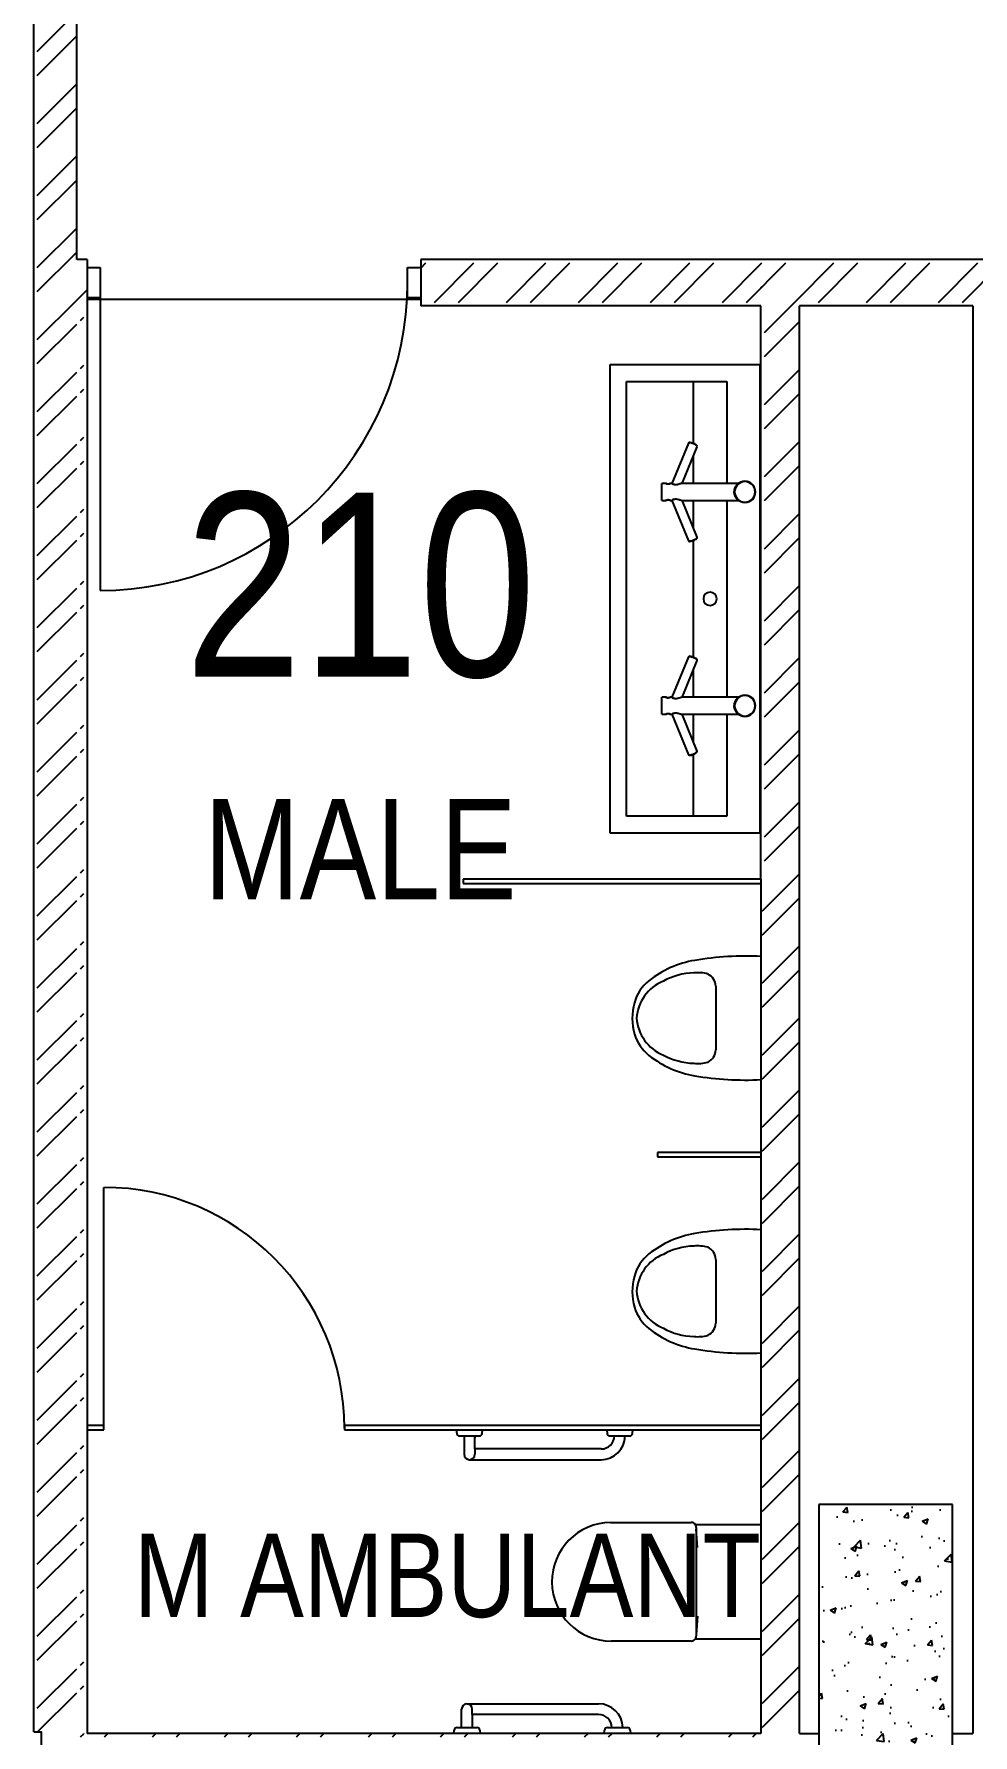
# Model space of a CAD drawing. Extents: x 6433 to 75181, y -2986 to 56414.
# Drawn here: x 30314 to 33124, y 2035 to 7124 of the extents above; entities that cross this region are included whole.
import ezdxf

# ---------------------------------------------------------------- set-up
doc = ezdxf.new("R2010")
doc.units = 0
doc.header["$MEASUREMENT"] = 0
for name, color, linetype in [('A-Column__Concrete', 7, 'CONTINUOUS'), ('A-Door', 160, 'CONTINUOUS'), ('A-Hatch__Brick', 2, 'CONTINUOUS'), ('A-Hatch__Concrete', 252, 'CONTINUOUS'), ('A-Text__Primary Room', 6, 'CONTINUOUS'), ('A-Wall__Brick', 6, 'CONTINUOUS'), ('A-Wall__Partition', 252, 'CONTINUOUS'), ('H-Fixtures__Sanitary', 2, 'CONTINUOUS'), ('H-Fixtures__Sink', 4, 'CONTINUOUS')]:
    doc.layers.add(name, color=color, linetype=linetype)
doc.styles.add('Arial Narrow', font='ARIALN.TTF', dxfattribs={"height": 750})
pattern_1 = [(45, (8381.06, 65736.02), (-107.76307, 107.76307), []), (45, (8452.9, 65736.02), (-107.76307, 107.76307), [])]

msp = doc.modelspace()

# ---------------------------------------------------------------- hatches: boundary and pattern name
at = {"layer": 'A-Hatch__Brick'}
h = msp.add_hatch(dxfattribs=at)
h.set_pattern_fill('ANSI32', color=256, scale=16, style=0)
h.set_pattern_definition(pattern_1)
h.paths.add_polyline_path([(30441.8, 7990.9), (30323.8, 7990.9), (30323.8, 2028.9), (30441.8, 2028.9), (30441.8, 6536.8)])
h = msp.add_hatch(dxfattribs=at)
h.set_pattern_fill('ANSI32', color=256, scale=16, style=0)
h.set_pattern_definition(pattern_1)
h.paths.add_polyline_path([(35702.8, 6320.9), (35702.8, 6438.9), (35669.5, 6438.9), (35669.5, 6320.9), (35689.5, 6320.9)])
h.paths.add_polyline_path([(34669.5, 6438.9), (31471.5, 6438.9), (31471.5, 6320.9), (34669.5, 6320.9)])
h.paths.add_polyline_path([(30471.5, 6320.9), (30471.5, 6438.9), (30441.8, 6438.9), (30441.8, 6320.9), (30462.8, 6320.9)])
h = msp.add_hatch(dxfattribs=at)
h.set_pattern_fill('ANSI32', color=256, scale=16, style=0)
h.set_pattern_definition(pattern_1)
h.paths.add_polyline_path([(32499.8, 6323.9), (32499.8, 6379.9), (32489.8, 6379.9), (32489.8, 6323.9)])
h.paths.add_polyline_path([(32499.8, 4569), (32489.8, 4569), (32489.8, 4562.5), (32499.8, 4562.5)])
h = msp.add_hatch(dxfattribs=at)
h.set_pattern_fill('ANSI32', color=256, scale=16, style=0)
h.set_pattern_definition(pattern_1)
h.paths.add_polyline_path([(30462.8, 6320.9), (30452.8, 6320.9), (30452.8, 2960.4), (30462.8, 2960.4), (30462.8, 5531.6)])
h.paths.add_polyline_path([(30462.8, 2264.5), (30462.8, 2947.4), (30452.8, 2947.4), (30452.8, 2028.9), (30462.8, 2028.9), (30462.8, 2038.9)])
h = msp.add_hatch(dxfattribs=at)
h.set_pattern_fill('ANSI32', color=256, scale=16, style=0)
h.set_pattern_definition(pattern_1)
h.paths.add_polyline_path([(32604.8, 2028.9), (32604.8, 6320.9), (32499.8, 6320.9), (32499.8, 2028.9)])
h = msp.add_hatch(dxfattribs=at)
h.set_pattern_fill('ANSI32', color=256, scale=16, style=0)
h.set_pattern_definition(pattern_1)
h.paths.add_polyline_path([(32499.8, 4556), (32489.8, 4556), (32489.8, 2038.9), (32499.8, 2038.9), (32499.8, 4526.3)])
h = msp.add_hatch(dxfattribs=at)
h.set_pattern_fill('ANSI32', color=256, scale=16, style=0)
h.set_pattern_definition(pattern_1)
h.paths.add_polyline_path([(32499.8, 2028.9), (32499.8, 2038.9), (30462.8, 2038.9), (30462.8, 2028.9), (32054.7, 2028.9)])
at = {"layer": 'A-Hatch__Concrete'}
h = msp.add_hatch(dxfattribs=at)
h.set_pattern_fill('AR-CONC', color=256, style=0)
h.set_pattern_definition([(50, (8381.06, 65736.02), (182.18467, -15.9391), [19.05, -209.55]), (355, (8381.06, 65736.02), (-35.2434, 191.05685), [15.24, -167.6406]), (100.45144, (8396.24, 65734.7), (146.94125, 175.11775), [16.19, -178.09024]), (46.1842, (8381.06, 65786.82), (271.07904, -42.0423), [28.575, -314.325]), (96.63556, (8403.65, 65783.32), (237.4041, 247.4261), [24.285, -267.1356]), (351.18415, (8381.06, 65786.82), (237.4041, 247.4261), [22.86, -251.4597]), (21, (8406.46, 65774.12), (151.6144, -102.2652), [19.05, -209.55]), (326, (8406.46, 65774.12), (61.80203, 184.18797), [15.24, -167.64]), (71.45144, (8419.1, 65765.6), (213.4164, 81.92277), [16.19, -178.08994]), (37.5, (8381.06, 65736.02), (3.088603, 84.55504), [0, -165.608, 0, -170.18, 0, -168.275]), (7.5, (8381.06, 65736.02), (66.81966, 100.18057), [0, -97.028, 0, -161.798, 0, -64.135]), (327.5, (8324.416, 65736.02), (135.590595, -5.728744), [0, -63.5, 0, -198.12, 0, -262.89]), (317.5, (8299.02, 65736.02), (148.12918, 25.4265), [0, -82.55, 0, -131.572, 0, -186.69])])
h.paths.add_polyline_path([(33062.8, 1923.9), (33062.8, 2723.9), (32662.8, 2723.9), (32662.8, 1923.9), (32808.3, 1923.9)])

# ---------------------------------------------------------------- linework, layer by layer
at = {"layer": 'A-Column__Concrete'}
for p, q in [((33062.8, 2723.9), (32662.8, 2723.9)), ((32662.8, 2723.9), (32662.8, 1923.9)), ((33062.8, 1923.9), (33062.8, 2723.9))]:
    msp.add_line(p, q, dxfattribs=at)
at = {"layer": 'A-Door'}
for p, q in [((30471.5, 6424.9), (30511.5, 6424.9)), ((30511.5, 6424.9), (30511.5, 6334.9)), ((31431.5, 6334.9), (31431.5, 6424.9)), ((31431.5, 6424.9), (31471.5, 6424.9)), ((30511.5, 6378.9), (30511.5, 5458.9)), ((30511.5, 6334.9), (30471.5, 6334.9)), ((31471.5, 6334.9), (31431.5, 6334.9)), ((30522.8, 2947.4), (30522.8, 3673))]:
    msp.add_line(p, q, dxfattribs=at)
at = {"layer": 'A-Door', "color": 252}
msp.add_line((31471.5, 6329.9), (30471.5, 6329.9), dxfattribs=at)
for centre, radius, start, end in [((30511.5, 6378.9), 920, 270, 0), ((30522.8, 2953), 720, 0, 90)]:
    msp.add_arc(centre, radius, start, end, dxfattribs=at)
at = {"layer": 'A-Wall__Brick'}
for p, q in [((30313.8, 2043.9), (30313.8, 8353.9)), ((30441.8, 6448.9), (30441.8, 7980.9)), ((30472.8, 6448.9), (30441.8, 6448.9)), ((30472.8, 6448.9), (30472.8, 2038.9)), ((31471.5, 6448.9), (31471.5, 6438.9)), ((34669.5, 6448.9), (31471.5, 6448.9)), ((31471.5, 6438.9), (31471.5, 6320.9)), ((31471.5, 6320.9), (31471.5, 6310.9)), ((32489.8, 6310.9), (31471.5, 6310.9)), ((32489.8, 4595.2), (32489.8, 6310.9)), ((32604.8, 2038.9), (32604.8, 6310.9)), ((33124.3, 6310.9), (32604.8, 6310.9)), ((33124.3, 6310.9), (33124.3, 2038.9)), ((32489.8, 4595.2), (32489.8, 2038.9)), ((32489.8, 2038.9), (30472.8, 2038.9)), ((32604.8, 2038.9), (32662.8, 2038.9)), ((33062.8, 2038.9), (33124.3, 2038.9))]:
    msp.add_line(p, q, dxfattribs=at)
at = {"layer": 'A-Wall__Brick', "flags": 128}
msp.add_lwpolyline([(30313.8, 2043.9), (30334.8, 2043.9), (30334.8, 1918.9)], dxfattribs=at)
at = {"layer": 'A-Wall__Partition'}
for p, q in [((32489.8, 4595.2), (31598.8, 4595.2)), ((31598.8, 4595.2), (31598.8, 4582.2)), ((31598.8, 4582.2), (32489.8, 4582.2)), ((32489.8, 3777.2), (32179.8, 3777.2)), ((32179.8, 3777.2), (32179.8, 3764.2)), ((32179.8, 3764.2), (32489.8, 3764.2)), ((30522.8, 2960.4), (30472.8, 2960.4)), ((32489.8, 2960.4), (31242.8, 2960.4)), ((31242.8, 2960.4), (31242.8, 2947.4)), ((31651.9, 2960.4), (31242.8, 2960.4)), ((30472.8, 2947.4), (30522.8, 2947.4)), ((31242.8, 2947.4), (32489.8, 2947.4)), ((31242.8, 2947.4), (31651.9, 2947.4))]:
    msp.add_line(p, q, dxfattribs=at)
at = {"layer": 'H-Fixtures__Sanitary'}
for p, q in [((32354.6, 4275), (32354.6, 4084.3)), ((32354.6, 3457.6), (32354.6, 3267)), ((31577.9, 2947.4), (31579, 2937)), ((31587.4, 2929.4), (31601.2, 2929.4)), ((31601.2, 2929.4), (31601.2, 2874.4)), ((31601.2, 2929.4), (31633.2, 2929.4)), ((31633.2, 2929.4), (31646.9, 2929.4)), ((31633.2, 2890.4), (31633.2, 2929.4)), ((31655.4, 2937), (31656.5, 2947.4)), ((32027.9, 2947.4), (32029, 2937)), ((32037.4, 2929.4), (32051.2, 2929.4)), ((32051.2, 2929.4), (32083.2, 2929.4)), ((32083.2, 2929.4), (32096.9, 2929.4)), ((32105.4, 2937), (32106.5, 2947.4)), ((31617.2, 2858.4), (32011.2, 2858.4)), ((32011.2, 2890.4), (31633.2, 2890.4)), ((31633.2, 2890.4), (31633.2, 2874.4)), ((31633.2, 2890.4), (31633.2, 2874.4)), ((32039.6, 2670.6), (32281, 2670.6)), ((32292.8, 2664.9), (32489.6, 2664.9)), ((32296, 2655.6), (32296, 2330.6)), ((32299.3, 2596.1), (32296, 2650.6)), ((32299.3, 2390.2), (32296, 2335.6)), ((32281, 2315.6), (32041.7, 2315.6)), ((32489.6, 2321.4), (32292.8, 2321.4)), ((31593.8, 2056.9), (31593.8, 2111.9)), ((31609.8, 2127.9), (32003.8, 2127.9)), ((31625.8, 2095.9), (31625.8, 2111.9)), ((31625.8, 2095.9), (31625.8, 2111.9)), ((32003.8, 2095.9), (31625.8, 2095.9)), ((31625.8, 2095.9), (31625.8, 2056.9)), ((31570.5, 2038.9), (31571.6, 2049.3)), ((31580.1, 2056.9), (31593.8, 2056.9)), ((31593.8, 2056.9), (31625.9, 2056.9)), ((31625.8, 2056.9), (31639.6, 2056.9)), ((31648.1, 2049.3), (31649.1, 2038.9)), ((32020.5, 2038.9), (32021.6, 2049.3)), ((32030.1, 2056.9), (32043.8, 2056.9)), ((32043.8, 2056.9), (32075.8, 2056.9)), ((32075.8, 2056.9), (32089.6, 2056.9)), ((32098.1, 2049.3), (32099.1, 2038.9))]:
    msp.add_line(p, q, dxfattribs=at)
for centre, radius, start, end in [((32342, 4053.5), 303, 99.5685, 128.2304), ((32443.5, 3451.7), 913.4, 87.0923, 99.5732), ((32232.5, 4192.6), 126, 128.2483, 165.0555), ((32245.5, 4171), 128.4, 111.8758, 176.1418), ((32293.4, 4117.1), 197.8, 91.4541, 118.9532), ((32300.8, 4206.7), 108.8, 73.7684, 96.5238), ((32311.7, 4272.9), 43, 2.7418, 62.9815), ((32278.8, 4179.7), 174.1, 164.8838, 195.994), ((32245.5, 4188.3), 128.4, 183.8582, 248.1242), ((32232.5, 4166.8), 126, 196.1558, 231.7541), ((32311.7, 4086.4), 43, 297.0185, 357.2582), ((32342, 4305.8), 303, 231.7687, 260.4265), ((32293.4, 4242.2), 197.8, 241.0468, 268.5459), ((32300.8, 4152.6), 108.8, 263.4762, 286.2316), ((32443.5, 4907.7), 913.4, 260.4265, 272.9084), ((32342, 3236.1), 303, 99.5685, 128.2304), ((32443.5, 2634.3), 913.4, 87.0923, 99.5732), ((32232.5, 3375.2), 126, 128.2483, 165.0555), ((32245.5, 3353.6), 128.4, 111.8758, 176.1418), ((32293.4, 3299.7), 197.8, 91.4541, 118.9532), ((32300.8, 3389.3), 108.8, 73.7684, 96.5238), ((32311.7, 3455.5), 43, 2.7418, 62.9815), ((32278.8, 3362.3), 174.1, 164.8838, 195.994), ((32245.5, 3370.9), 128.4, 183.8582, 248.1242), ((32232.5, 3349.4), 126, 196.1558, 231.7541), ((32311.7, 3269), 43, 297.0185, 357.2582), ((32342, 3488.4), 303, 231.7687, 260.4265), ((32293.4, 3424.8), 197.8, 241.0468, 268.5459), ((32300.8, 3335.2), 108.8, 263.4762, 286.2316), ((32443.5, 4090.3), 913.4, 260.4265, 272.9084), ((31587.4, 2937.9), 8.5, 186, 270), ((31645, 2920.4), 12.7, 131, 158.3333), ((31646.9, 2937.9), 8.5, 270, 354), ((32011.2, 2930.4), 40, 270, 358.5675), ((32011.2, 2930.4), 72, 270, 359.2042), ((32037.4, 2937.9), 8.5, 186, 270), ((32096.9, 2937.9), 8.5, 270, 354), ((31617.2, 2874.4), 16, 180, 270), ((31617.2, 2874.4), 16, 270, 0), ((31617.2, 2874.4), 16, 270, 0), ((32041.6, 2493.1), 177.5, 90.6523, 270.0336), ((32281, 2655.6), 15, 38.1353, 90), ((32281, 2655.6), 15, 0, 46.7594), ((32281, 2330.6), 15, 270, 321.8647), ((32281, 2330.6), 15, 314.844, 0), ((31609.8, 2111.9), 16, 90, 180), ((31609.8, 2111.9), 16, 0, 90), ((31609.8, 2111.9), 16, 0, 90), ((32003.8, 2055.9), 72, 0.7958, 90), ((32003.8, 2055.9), 40, 1.4325, 90), ((31580.1, 2048.4), 8.5, 90, 174), ((31639.6, 2048.4), 8.5, 6, 90), ((32030.1, 2048.4), 8.5, 90, 174), ((32089.6, 2048.4), 8.5, 6, 90)]:
    msp.add_arc(centre, radius, start, end, dxfattribs=at)
at = {"layer": 'H-Fixtures__Sink'}
for p, q in [((32487.3, 6134), (32037.3, 6134)), ((32037.3, 6134), (32037.3, 4734)), ((32487.3, 4734), (32487.3, 6134)), ((32087.3, 4784), (32087.3, 6084)), ((32087.3, 6084), (32387.3, 6084)), ((32287.3, 5897.8), (32287.3, 6084)), ((32387.3, 6084), (32387.3, 5779.4)), ((32272.7, 5900.2), (32222.7, 5779.3)), ((32253.5, 5779.1), (32299.1, 5889.2)), ((32274.2, 5901.6), (32273, 5900.5)), ((32287.3, 5778.8), (32287.3, 5861.2)), ((32299.2, 5889.6), (32299.1, 5891.2)), ((32206.5, 5779.4), (32193.1, 5779.4)), ((32193.1, 5728.6), (32193.1, 5779.4)), ((32193.1, 5779.4), (32193.1, 5778.5)), ((32206.5, 5779.4), (32206.5, 5776.3)), ((32206.5, 5779), (32206.5, 5779.4)), ((32217.3, 5777.4), (32206.5, 5777.4)), ((32206.5, 5777.4), (32206.5, 5776.8)), ((32206.5, 5776.6), (32206.5, 5777.4)), ((32222.7, 5779.4), (32217.3, 5779.4)), ((32217.3, 5776.3), (32217.3, 5779.4)), ((32217.3, 5779.4), (32217.3, 5779)), ((32217.3, 5776.8), (32217.3, 5777.4)), ((32217.3, 5777.4), (32217.3, 5776.6)), ((32422.6, 5779.4), (32253.2, 5779.4)), ((32193.1, 5729.4), (32193.1, 5728.6)), ((32193.1, 5728.6), (32206.5, 5728.6)), ((32206.5, 5731.6), (32206.5, 5728.6)), ((32206.5, 5730.6), (32206.5, 5731.3)), ((32206.5, 5731.1), (32206.5, 5730.6)), ((32206.5, 5730.6), (32217.3, 5730.6)), ((32206.5, 5728.6), (32206.5, 5728.9)), ((32217.3, 5728.6), (32217.3, 5731.6)), ((32217.3, 5731.3), (32217.3, 5730.6)), ((32217.3, 5730.6), (32217.3, 5731.1)), ((32217.3, 5728.9), (32217.3, 5728.6)), ((32217.3, 5728.6), (32222.7, 5728.6)), ((32222.7, 5728.6), (32272.7, 5607.7)), ((32253.2, 5728.6), (32422.6, 5728.6)), ((32299.1, 5618.7), (32253.5, 5728.8)), ((32287.3, 5646.8), (32287.3, 5729.1)), ((32387.3, 5728.6), (32387.3, 5139.4)), ((32273, 5607.4), (32274.2, 5606.3)), ((32287.3, 5257.8), (32287.3, 5610.1)), ((32299.1, 5616.7), (32299.2, 5618.3)), ((32272.7, 5260.2), (32222.7, 5139.3)), ((32253.5, 5139.1), (32299.1, 5249.2)), ((32274.2, 5261.6), (32273, 5260.5)), ((32299.2, 5249.6), (32299.1, 5251.2)), ((32287.3, 5138.8), (32287.3, 5221.1)), ((32206.5, 5139.4), (32193.1, 5139.4)), ((32193.1, 5139.4), (32193.1, 5138.5)), ((32193.1, 5088.6), (32193.1, 5139.4)), ((32193.1, 5089.4), (32193.1, 5088.6)), ((32206.5, 5139.4), (32206.5, 5136.3)), ((32206.5, 5139), (32206.5, 5139.4)), ((32217.3, 5137.4), (32206.5, 5137.4)), ((32206.5, 5137.4), (32206.5, 5136.8)), ((32206.5, 5136.6), (32206.5, 5137.4)), ((32206.5, 5091.6), (32206.5, 5088.6)), ((32206.5, 5090.6), (32206.5, 5091.3)), ((32206.5, 5091.1), (32206.5, 5090.6)), ((32206.5, 5090.6), (32217.3, 5090.6)), ((32222.7, 5139.4), (32217.3, 5139.4)), ((32217.3, 5136.3), (32217.3, 5139.4)), ((32217.3, 5139.4), (32217.3, 5139)), ((32217.3, 5136.8), (32217.3, 5137.4)), ((32217.3, 5137.4), (32217.3, 5136.6)), ((32217.3, 5088.6), (32217.3, 5091.6)), ((32217.3, 5091.3), (32217.3, 5090.6)), ((32217.3, 5090.6), (32217.3, 5091.1)), ((32422.6, 5139.4), (32253.2, 5139.4)), ((32193.1, 5088.6), (32206.5, 5088.6)), ((32206.5, 5088.6), (32206.5, 5088.9)), ((32217.3, 5088.9), (32217.3, 5088.6)), ((32217.3, 5088.6), (32222.7, 5088.6)), ((32222.7, 5088.6), (32272.7, 4967.7)), ((32253.2, 5088.6), (32422.6, 5088.6)), ((32299.1, 4978.7), (32253.5, 5088.8)), ((32287.3, 5006.7), (32287.3, 5089.1)), ((32387.3, 5088.6), (32387.3, 4784)), ((32273, 4967.4), (32274.2, 4966.3)), ((32287.3, 4784), (32287.3, 4970.1)), ((32299.1, 4976.7), (32299.2, 4978.3)), ((32387.3, 4784), (32087.3, 4784)), ((32037.3, 4734), (32487.3, 4734))]:
    msp.add_line(p, q, dxfattribs=at)
for centre, radius, start, end in [((32441.6, 5754), 31.7, 90, 270), ((32441.6, 5754), 30.8, 90, 270), ((32441.6, 5754), 31.7, 270, 90), ((32441.6, 5754), 30.8, 270, 90), ((32337.3, 5434), 20, 90, 270), ((32337.3, 5434), 20, 270, 90), ((32441.6, 5114), 31.7, 90, 270), ((32441.6, 5114), 30.8, 90, 270), ((32441.6, 5114), 31.7, 270, 90), ((32441.6, 5114), 30.8, 270, 90)]:
    msp.add_arc(centre, radius, start, end, dxfattribs=at)
for centre, major_axis, start_param, end_param in [((32286.5, 5896), (-12.5, 5.2), 3.241467, 6.383059), ((32286.5, 5611.9), (-12.5, -5.2), 6.183311, 9.324904), ((32286.5, 5611.9), (-12.5, -5.2), 3.041719, 3.303518), ((32286.5, 5256), (12.5, -5.2), 0.099874, 3.241467), ((32286.5, 5256), (12.5, -5.2), 6.12126, 6.383059), ((32286.5, 4971.9), (12.5, 5.2), 3.041719, 6.183311)]:
    msp.add_ellipse(centre, major_axis=major_axis, ratio=0.241922, start_param=start_param, end_param=end_param, dxfattribs=at)
for points in [[(32299.2, 5889.6), (32299.2, 5890), (32298.6, 5891.1), (32296.3, 5893.1), (32292.7, 5895.4), (32288.3, 5897.5), (32283.6, 5899.3), (32279.2, 5900.6), (32275.6, 5901.1), (32273.2, 5900.9), (32272.7, 5900.2), (32272.7, 5899.8)], [(32223.9, 5778.4), (32224.2, 5778.2), (32225, 5777.7), (32226, 5777.1), (32226.6, 5776.9)], [(32272.7, 5608.1), (32272.7, 5607.7), (32273.2, 5607), (32275.6, 5606.8), (32279.2, 5607.3), (32283.6, 5608.6), (32288.3, 5610.4), (32292.7, 5612.5), (32296.3, 5614.8), (32298.6, 5616.8), (32299.2, 5617.9), (32299.2, 5618.3)], [(32299.2, 5249.6), (32299.2, 5250), (32298.6, 5251.1), (32296.3, 5253.1), (32292.7, 5255.4), (32288.3, 5257.5), (32283.6, 5259.3), (32279.2, 5260.6), (32275.6, 5261.1), (32273.2, 5260.9), (32272.7, 5260.2), (32272.7, 5259.8)], [(32223.9, 5138.4), (32224.2, 5138.2), (32225, 5137.7), (32226, 5137.1), (32226.6, 5136.9)], [(32272.7, 4968.1), (32272.7, 4967.7), (32273.2, 4967), (32275.6, 4966.8), (32279.2, 4967.3), (32283.6, 4968.6), (32288.3, 4970.4), (32292.7, 4972.5), (32296.3, 4974.8), (32298.6, 4976.8), (32299.2, 4977.9), (32299.2, 4978.3)]]:
    msp.add_open_spline(points, degree=3, dxfattribs=at)
for points, knots in [([(32217.3, 5779), (32217.2, 5778.9), (32217, 5778.6), (32216.4, 5778.2), (32215.8, 5777.9), (32215.5, 5777.8), (32215.1, 5777.7), (32214.8, 5777.6), (32214.5, 5777.5), (32214.2, 5777.4), (32213.7, 5777.3), (32213.1, 5777.2), (32212.7, 5777.2), (32212.3, 5777.1), (32211.9, 5777.1), (32211.4, 5777.1), (32210.7, 5777.2), (32210.1, 5777.3), (32209.5, 5777.4), (32209.3, 5777.5), (32209, 5777.6), (32208.7, 5777.7), (32208.3, 5777.8), (32208, 5777.9), (32207.6, 5778.1), (32207.2, 5778.3), (32206.7, 5778.7), (32206.5, 5778.9), (32206.5, 5779)], [0, 0, 0, 0, 0.111111, 0.222222, 0.25, 0.277778, 0.305556, 0.333333, 0.347222, 0.361111, 0.388889, 0.444444, 0.458333, 0.472222, 0.5, 0.527778, 0.555556, 0.611111, 0.638889, 0.652778, 0.666667, 0.694444, 0.722222, 0.75, 0.777778, 0.833333, 0.888889, 1, 1, 1, 1]), ([(32253.2, 5779.4), (32253, 5779.4), (32252.5, 5779.3), (32251.8, 5779.1), (32251.2, 5778.9), (32250.5, 5778.7), (32249.4, 5778.4), (32247.9, 5777.9), (32246.3, 5777.4), (32244.9, 5776.9), (32243.9, 5776.6), (32242.8, 5776.3), (32241.6, 5776), (32240.7, 5775.8), (32239.9, 5775.6), (32239.3, 5775.5), (32238.7, 5775.4), (32237.8, 5775.3), (32236.8, 5775.2), (32235.5, 5775.1), (32234.4, 5775.1), (32233.6, 5775.1), (32232.8, 5775.2), (32231.7, 5775.4), (32230.5, 5775.6), (32229.4, 5775.9), (32228.3, 5776.3), (32227.4, 5776.7), (32226.7, 5777.1), (32226.1, 5777.3), (32225.6, 5777.6), (32225.1, 5777.9), (32224.3, 5778.4), (32223.2, 5779.1), (32222.8, 5779.4), (32222.7, 5779.4)], [0, 0, 0, 0, 0.055556, 0.083333, 0.111111, 0.138889, 0.166667, 0.222222, 0.277778, 0.305556, 0.333333, 0.361111, 0.388889, 0.416667, 0.430556, 0.444444, 0.458333, 0.472222, 0.5, 0.527778, 0.555556, 0.569444, 0.583333, 0.611111, 0.638889, 0.666667, 0.694444, 0.722222, 0.75, 0.763889, 0.777778, 0.805556, 0.833333, 0.888889, 1, 1, 1, 1]), ([(32422.6, 5728.6), (32422.4, 5728.6), (32422.1, 5728.8), (32421.4, 5729.4), (32421, 5729.8), (32420.6, 5730.2), (32420.2, 5730.6), (32419.6, 5731.2), (32418.7, 5732), (32417.8, 5732.9), (32417.2, 5733.7), (32416.8, 5734.1), (32416.6, 5734.4), (32416.3, 5734.8), (32416, 5735.2), (32415.4, 5736.1), (32414.5, 5737.4), (32413.7, 5738.8), (32413.1, 5739.9), (32412.7, 5740.9), (32412.3, 5741.8), (32411.8, 5743.2), (32411.2, 5744.9), (32410.6, 5747.1), (32410, 5750), (32409.9, 5753.2), (32410, 5756.3), (32410.2, 5758.6), (32410.6, 5760.9), (32411.2, 5763), (32411.8, 5764.8), (32412.2, 5765.9), (32412.5, 5766.6), (32412.7, 5767.1), (32413, 5767.7), (32413.4, 5768.6), (32414, 5769.7), (32414.8, 5770.9), (32415.6, 5772.1), (32416.2, 5772.9), (32416.5, 5773.4), (32416.8, 5773.7), (32417.5, 5774.6), (32418.7, 5775.9), (32419.9, 5777), (32420.5, 5777.6), (32420.6, 5777.8), (32420.9, 5778.1), (32421.5, 5778.6), (32422.1, 5779.2), (32422.5, 5779.4), (32422.6, 5779.4)], [0, 0, 0, 0, 0.055556, 0.083333, 0.097222, 0.111111, 0.125, 0.138889, 0.166667, 0.194444, 0.208333, 0.215278, 0.222222, 0.229167, 0.236111, 0.25, 0.277778, 0.305556, 0.319444, 0.333333, 0.347222, 0.361111, 0.388889, 0.416667, 0.444444, 0.5, 0.527778, 0.555556, 0.583333, 0.611111, 0.638889, 0.652778, 0.659722, 0.666667, 0.677083, 0.6875, 0.708333, 0.729167, 0.75, 0.770833, 0.776042, 0.78125, 0.791667, 0.833333, 0.875, 0.885417, 0.890625, 0.895833, 0.916667, 0.958333, 1, 1, 1, 1]), ([(32206.5, 5728.9), (32206.5, 5729), (32206.7, 5729.3), (32207.4, 5729.7), (32208, 5730), (32208.3, 5730.1), (32208.7, 5730.2), (32209, 5730.3), (32209.3, 5730.4), (32209.5, 5730.5), (32210.1, 5730.6), (32210.6, 5730.7), (32211.1, 5730.7), (32211.5, 5730.8), (32211.9, 5730.8), (32212.4, 5730.8), (32213.1, 5730.7), (32213.7, 5730.6), (32214.2, 5730.5), (32214.5, 5730.4), (32214.8, 5730.3), (32215.1, 5730.2), (32215.5, 5730.1), (32215.8, 5730), (32216.2, 5729.8), (32216.6, 5729.6), (32217.1, 5729.2), (32217.2, 5729), (32217.3, 5728.9)], [0, 0, 0, 0, 0.111111, 0.222222, 0.25, 0.277778, 0.305556, 0.333333, 0.347222, 0.361111, 0.388889, 0.444444, 0.458333, 0.472222, 0.5, 0.527778, 0.555556, 0.611111, 0.638889, 0.652778, 0.666667, 0.694444, 0.722222, 0.75, 0.777778, 0.833333, 0.888889, 1, 1, 1, 1]), ([(32222.7, 5728.6), (32222.8, 5728.6), (32223.2, 5728.8), (32224.3, 5729.5), (32225.1, 5730), (32225.6, 5730.3), (32226.1, 5730.6), (32226.7, 5730.8), (32227.4, 5731.2), (32228.3, 5731.6), (32229.4, 5732), (32230.5, 5732.3), (32231.7, 5732.5), (32232.8, 5732.7), (32233.6, 5732.8), (32234.4, 5732.8), (32235.5, 5732.8), (32236.8, 5732.7), (32237.8, 5732.6), (32238.7, 5732.5), (32239.3, 5732.4), (32239.9, 5732.3), (32240.7, 5732.1), (32241.6, 5731.9), (32242.8, 5731.6), (32243.9, 5731.3), (32244.9, 5731), (32246.3, 5730.5), (32247.9, 5730), (32249.4, 5729.5), (32250.5, 5729.2), (32251.2, 5729), (32251.8, 5728.8), (32252.5, 5728.6), (32253, 5728.6), (32253.2, 5728.6)], [0, 0, 0, 0, 0.111111, 0.166667, 0.194444, 0.222222, 0.236111, 0.25, 0.277778, 0.305556, 0.333333, 0.361111, 0.388889, 0.416667, 0.430556, 0.444444, 0.472222, 0.5, 0.527778, 0.541667, 0.555556, 0.569444, 0.583333, 0.611111, 0.638889, 0.666667, 0.694444, 0.722222, 0.777778, 0.833333, 0.861111, 0.888889, 0.916667, 0.944444, 1, 1, 1, 1]), ([(32226.6, 5731), (32226.5, 5731), (32225.9, 5730.7), (32225, 5730.2), (32224.3, 5729.8), (32224, 5729.5), (32223.9, 5729.5)], [0.7777778, 0.7777778, 0.7777778, 0.7777778, 0.7916667, 0.8333333, 0.875, 0.8888889, 0.8888889, 0.8888889, 0.8888889]), ([(32217.3, 5139), (32217.2, 5138.9), (32217, 5138.6), (32216.4, 5138.2), (32215.8, 5137.9), (32215.5, 5137.8), (32215.1, 5137.7), (32214.8, 5137.6), (32214.5, 5137.5), (32214.2, 5137.4), (32213.7, 5137.3), (32213.1, 5137.2), (32212.7, 5137.2), (32212.3, 5137.1), (32211.9, 5137.1), (32211.4, 5137.1), (32210.7, 5137.2), (32210.1, 5137.3), (32209.5, 5137.4), (32209.3, 5137.5), (32209, 5137.6), (32208.7, 5137.7), (32208.3, 5137.8), (32208, 5137.9), (32207.6, 5138.1), (32207.2, 5138.3), (32206.7, 5138.7), (32206.5, 5138.9), (32206.5, 5139)], [0, 0, 0, 0, 0.111111, 0.222222, 0.25, 0.277778, 0.305556, 0.333333, 0.347222, 0.361111, 0.388889, 0.444444, 0.458333, 0.472222, 0.5, 0.527778, 0.555556, 0.611111, 0.638889, 0.652778, 0.666667, 0.694444, 0.722222, 0.75, 0.777778, 0.833333, 0.888889, 1, 1, 1, 1]), ([(32206.5, 5088.9), (32206.5, 5089), (32206.7, 5089.3), (32207.4, 5089.7), (32208, 5090), (32208.3, 5090.1), (32208.7, 5090.2), (32209, 5090.3), (32209.3, 5090.4), (32209.5, 5090.5), (32210.1, 5090.6), (32210.6, 5090.7), (32211.1, 5090.7), (32211.5, 5090.8), (32211.9, 5090.8), (32212.4, 5090.8), (32213.1, 5090.7), (32213.7, 5090.6), (32214.2, 5090.5), (32214.5, 5090.4), (32214.8, 5090.3), (32215.1, 5090.2), (32215.5, 5090.1), (32215.8, 5090), (32216.2, 5089.8), (32216.6, 5089.6), (32217.1, 5089.2), (32217.2, 5089), (32217.3, 5088.9)], [0, 0, 0, 0, 0.111111, 0.222222, 0.25, 0.277778, 0.305556, 0.333333, 0.347222, 0.361111, 0.388889, 0.444444, 0.458333, 0.472222, 0.5, 0.527778, 0.555556, 0.611111, 0.638889, 0.652778, 0.666667, 0.694444, 0.722222, 0.75, 0.777778, 0.833333, 0.888889, 1, 1, 1, 1]), ([(32253.2, 5139.4), (32253, 5139.4), (32252.5, 5139.3), (32251.8, 5139.1), (32251.2, 5138.9), (32250.5, 5138.7), (32249.4, 5138.4), (32247.9, 5137.9), (32246.3, 5137.4), (32244.9, 5136.9), (32243.9, 5136.6), (32242.8, 5136.3), (32241.6, 5136), (32240.7, 5135.8), (32239.9, 5135.6), (32239.3, 5135.5), (32238.7, 5135.4), (32237.8, 5135.3), (32236.8, 5135.2), (32235.5, 5135.1), (32234.4, 5135.1), (32233.6, 5135.1), (32232.8, 5135.2), (32231.7, 5135.4), (32230.5, 5135.6), (32229.4, 5135.9), (32228.3, 5136.3), (32227.4, 5136.7), (32226.7, 5137.1), (32226.1, 5137.3), (32225.6, 5137.6), (32225.1, 5137.9), (32224.3, 5138.4), (32223.2, 5139.1), (32222.8, 5139.4), (32222.7, 5139.4)], [0, 0, 0, 0, 0.055556, 0.083333, 0.111111, 0.138889, 0.166667, 0.222222, 0.277778, 0.305556, 0.333333, 0.361111, 0.388889, 0.416667, 0.430556, 0.444444, 0.458333, 0.472222, 0.5, 0.527778, 0.555556, 0.569444, 0.583333, 0.611111, 0.638889, 0.666667, 0.694444, 0.722222, 0.75, 0.763889, 0.777778, 0.805556, 0.833333, 0.888889, 1, 1, 1, 1]), ([(32222.7, 5088.6), (32222.8, 5088.6), (32223.2, 5088.8), (32224.3, 5089.5), (32225.1, 5090), (32225.6, 5090.3), (32226.1, 5090.6), (32226.7, 5090.8), (32227.4, 5091.2), (32228.3, 5091.6), (32229.4, 5092), (32230.5, 5092.3), (32231.7, 5092.5), (32232.8, 5092.7), (32233.6, 5092.8), (32234.4, 5092.8), (32235.5, 5092.8), (32236.8, 5092.7), (32237.8, 5092.6), (32238.7, 5092.5), (32239.3, 5092.4), (32239.9, 5092.3), (32240.7, 5092.1), (32241.6, 5091.9), (32242.8, 5091.6), (32243.9, 5091.3), (32244.9, 5091), (32246.3, 5090.5), (32247.9, 5090), (32249.4, 5089.5), (32250.5, 5089.2), (32251.2, 5089), (32251.8, 5088.8), (32252.5, 5088.6), (32253, 5088.6), (32253.2, 5088.6)], [0, 0, 0, 0, 0.111111, 0.166667, 0.194444, 0.222222, 0.236111, 0.25, 0.277778, 0.305556, 0.333333, 0.361111, 0.388889, 0.416667, 0.430556, 0.444444, 0.472222, 0.5, 0.527778, 0.541667, 0.555556, 0.569444, 0.583333, 0.611111, 0.638889, 0.666667, 0.694444, 0.722222, 0.777778, 0.833333, 0.861111, 0.888889, 0.916667, 0.944444, 1, 1, 1, 1]), ([(32226.6, 5091), (32226.5, 5091), (32225.9, 5090.7), (32225, 5090.2), (32224.3, 5089.8), (32224, 5089.5), (32223.9, 5089.5)], [0.7777778, 0.7777778, 0.7777778, 0.7777778, 0.7916667, 0.8333333, 0.875, 0.8888889, 0.8888889, 0.8888889, 0.8888889]), ([(32422.6, 5088.6), (32422.4, 5088.6), (32422.1, 5088.8), (32421.4, 5089.4), (32421, 5089.8), (32420.6, 5090.2), (32420.2, 5090.6), (32419.6, 5091.2), (32418.7, 5092), (32417.8, 5092.9), (32417.2, 5093.7), (32416.8, 5094.1), (32416.6, 5094.4), (32416.3, 5094.8), (32416, 5095.2), (32415.4, 5096.1), (32414.5, 5097.4), (32413.7, 5098.8), (32413.1, 5099.9), (32412.7, 5100.9), (32412.3, 5101.8), (32411.8, 5103.1), (32411.2, 5104.9), (32410.6, 5107), (32410, 5110), (32409.9, 5113.2), (32410, 5116.3), (32410.2, 5118.6), (32410.6, 5120.8), (32411.2, 5123), (32411.8, 5124.7), (32412.2, 5125.9), (32412.5, 5126.6), (32412.7, 5127.1), (32413, 5127.7), (32413.4, 5128.6), (32414, 5129.7), (32414.8, 5130.9), (32415.6, 5132.1), (32416.2, 5132.9), (32416.5, 5133.4), (32416.8, 5133.7), (32417.5, 5134.6), (32418.7, 5135.9), (32419.9, 5137), (32420.5, 5137.6), (32420.6, 5137.8), (32420.9, 5138.1), (32421.5, 5138.6), (32422.1, 5139.2), (32422.5, 5139.4), (32422.6, 5139.4)], [0, 0, 0, 0, 0.055556, 0.083333, 0.097222, 0.111111, 0.125, 0.138889, 0.166667, 0.194444, 0.208333, 0.215278, 0.222222, 0.229167, 0.236111, 0.25, 0.277778, 0.305556, 0.319444, 0.333333, 0.347222, 0.361111, 0.388889, 0.416667, 0.444444, 0.5, 0.527778, 0.555556, 0.583333, 0.611111, 0.638889, 0.652778, 0.659722, 0.666667, 0.677083, 0.6875, 0.708333, 0.729167, 0.75, 0.770833, 0.776042, 0.78125, 0.791667, 0.833333, 0.875, 0.885417, 0.890625, 0.895833, 0.916667, 0.958333, 1, 1, 1, 1])]:
    msp.add_open_spline(points, degree=3, knots=knots, dxfattribs=at)

# ---------------------------------------------------------------- texts
at = {"layer": 'A-Text__Primary Room', "width": 5700.068, "attachment_point": 2, "style": 'Arial Narrow'}
for s, insert, char_height in [('{\\H0.73333x;210}\\P{\\H0.4x;MALE}', (31290.6, 5751.6), 750), ('M AMBULANT', (31551, 2637.4), 250)]:
    msp.add_mtext(s, dxfattribs=dict(at, insert=insert, char_height=char_height))

doc.saveas('drawing.dxf')
